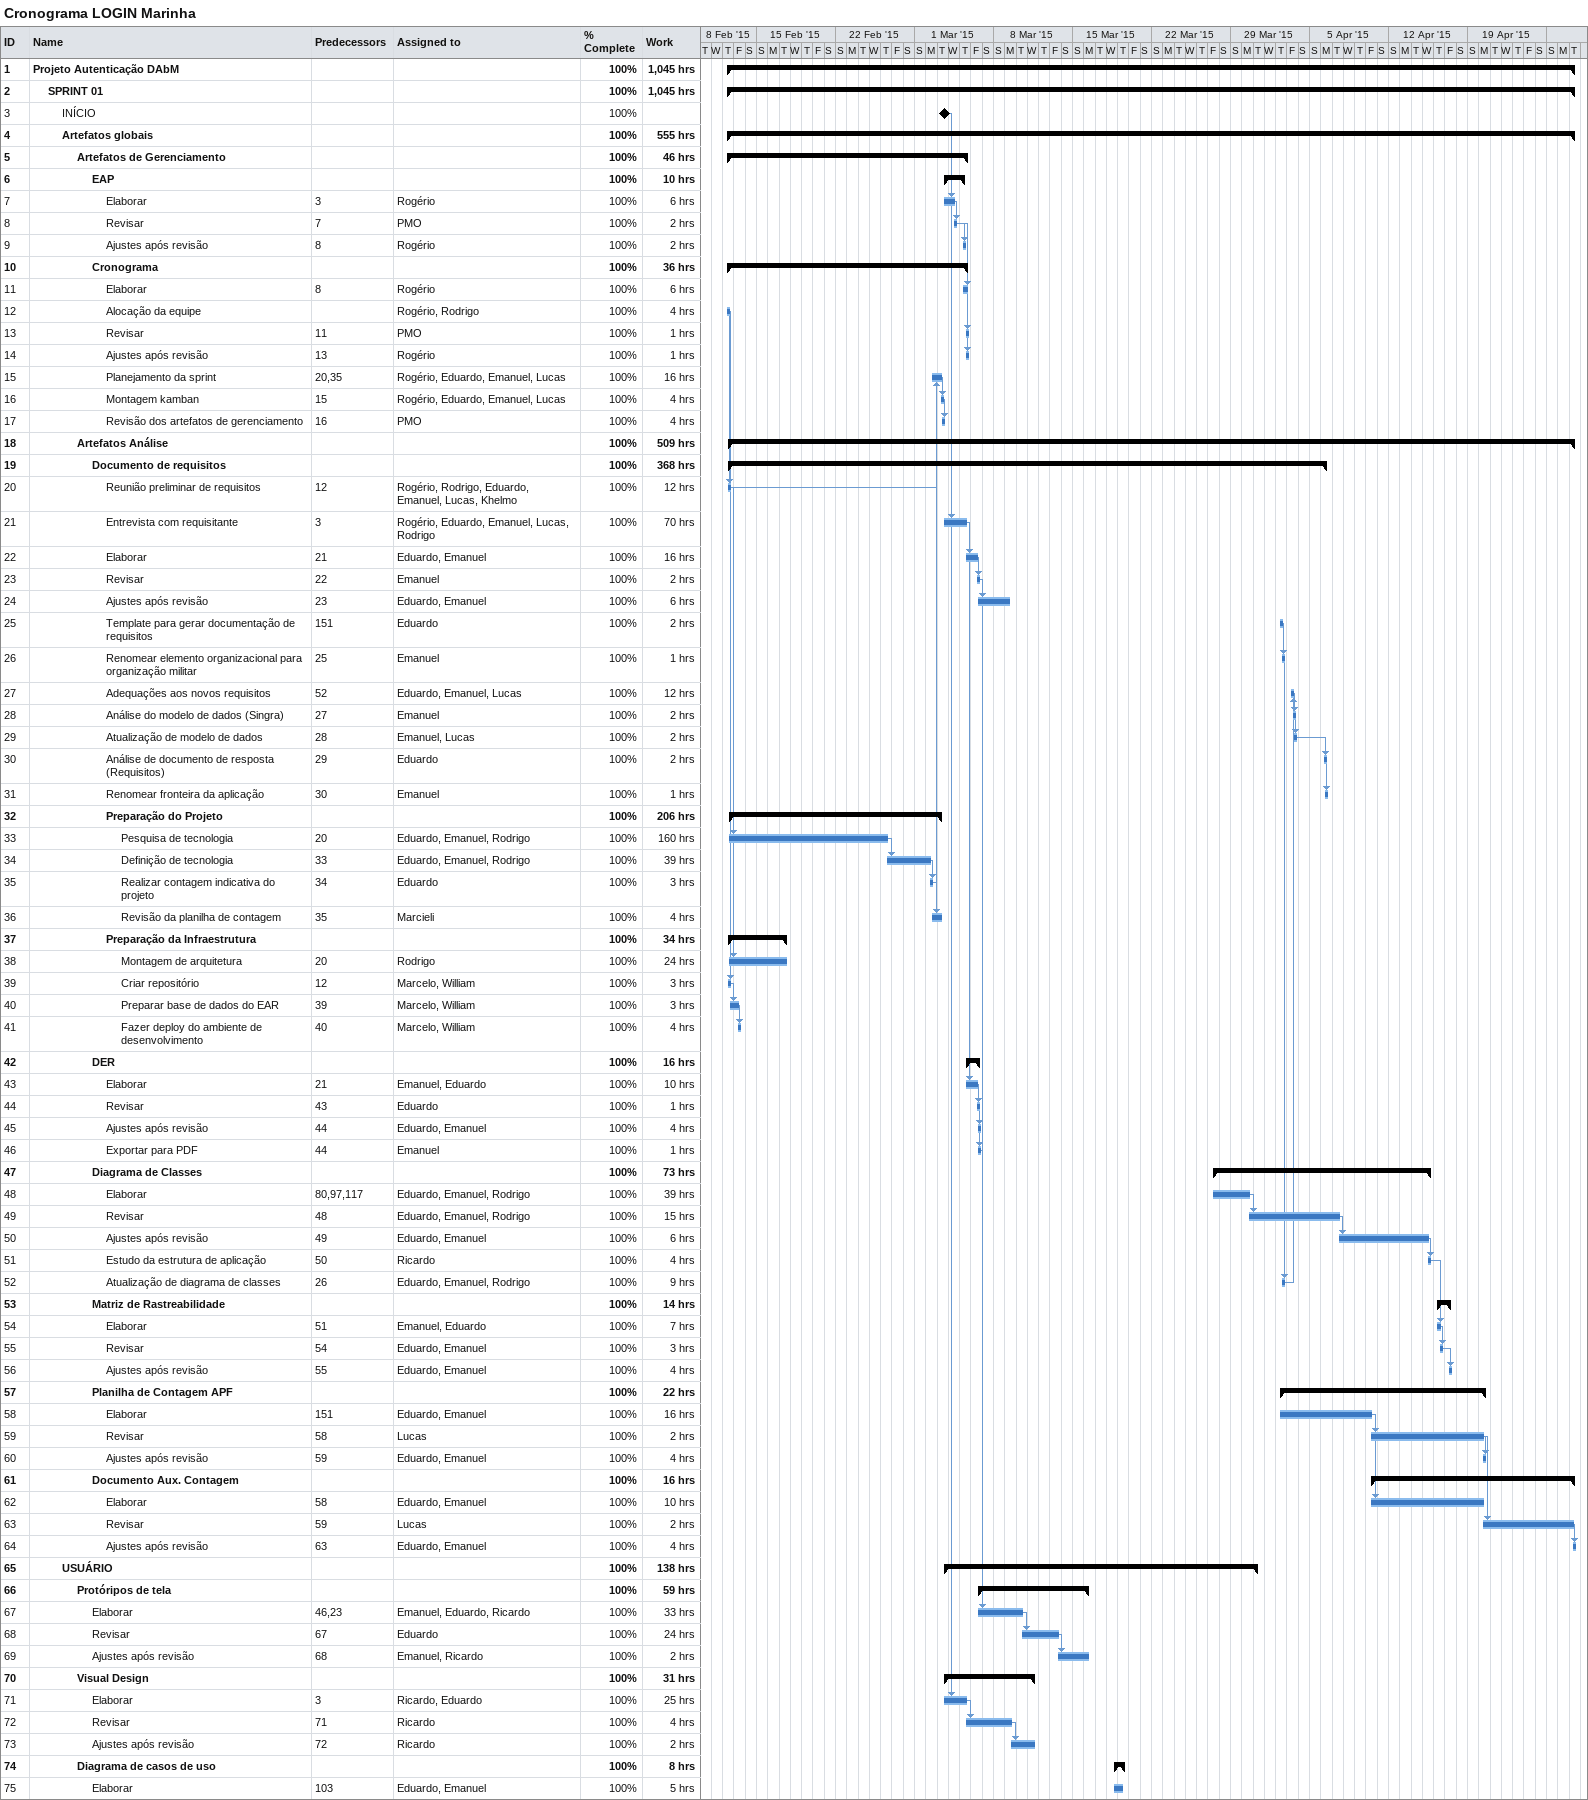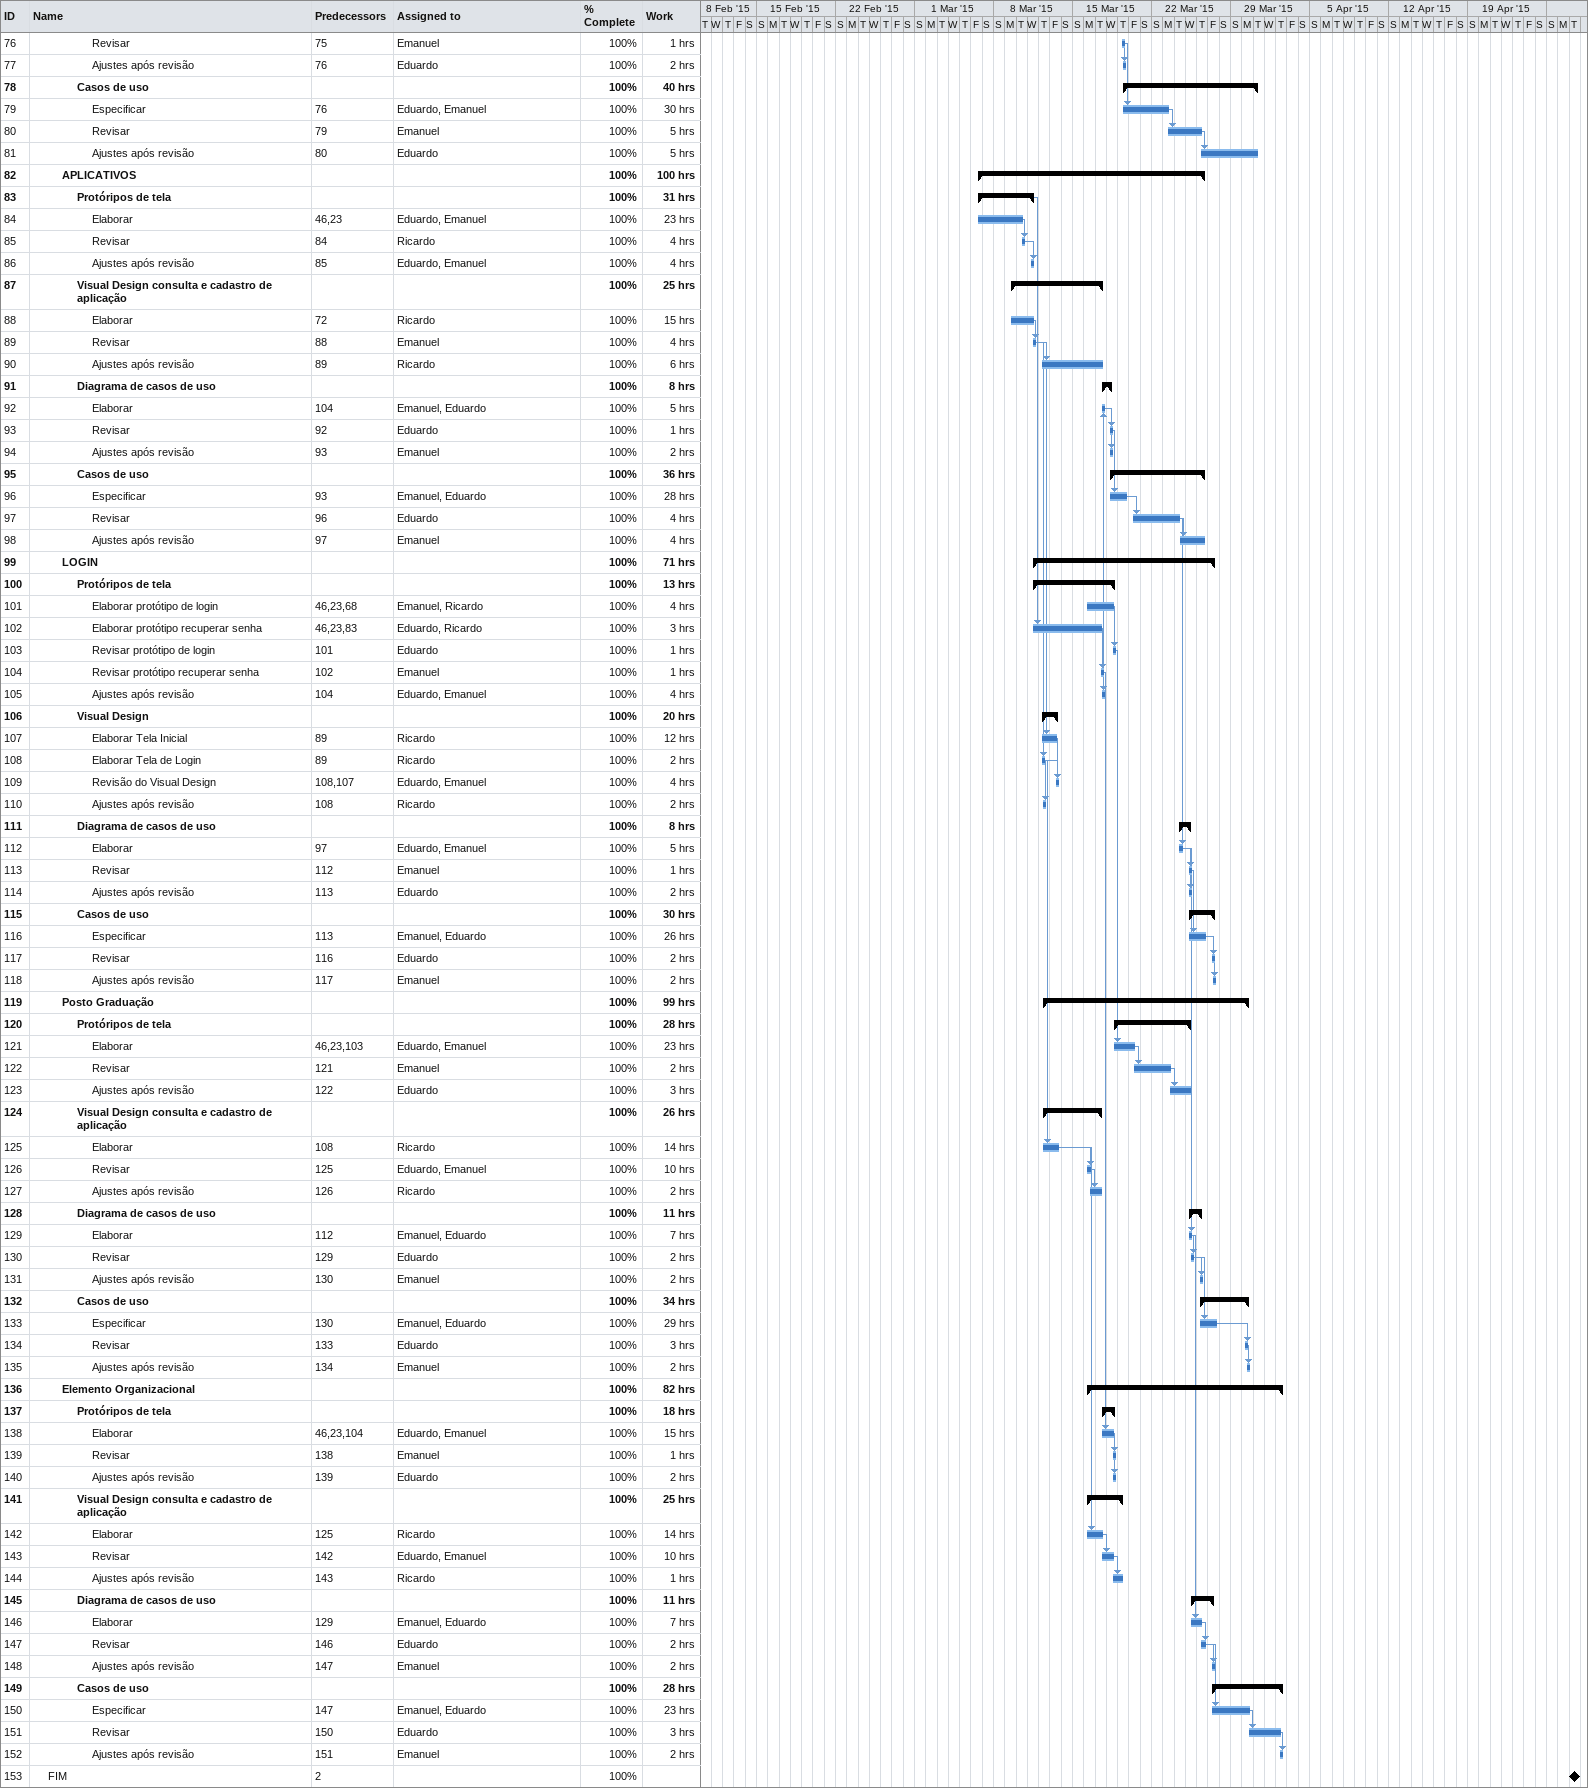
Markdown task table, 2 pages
Cronograma LOGIN Marinha

| ID | Level | Task | Start | Finish | Predecessors | Resources | % complete | Work (h) |
|---|---|---|---|---|---|---|---|---|
| 1 | 1 | **Projeto Autenticação DAbM** | 2015-02-12 | 2015-04-28 |  |  | 100 | 1045 |
| 2 | 2 | **SPRINT 01** | 2015-02-12 | 2015-04-28 |  |  | 100 | 1045 |
| 3 | 3 | INÍCIO (milestone) | 2015-03-03 | 2015-03-03 |  |  | 100 |  |
| 4 | 3 | **Artefatos globais** | 2015-02-12 | 2015-04-28 |  |  | 100 | 555 |
| 5 | 4 | **Artefatos de Gerenciamento** | 2015-02-12 | 2015-03-05 |  |  | 100 | 46 |
| 6 | 5 | **EAP** | 2015-03-03 | 2015-03-05 |  |  | 100 | 10 |
| 7 | 6 | Elaborar | 2015-03-03 | 2015-03-04 | 3 | Rogério | 100 | 6 |
| 8 | 6 | Revisar | 2015-03-04 | 2015-03-04 | 7 | PMO | 100 | 2 |
| 9 | 6 | Ajustes após revisão | 2015-03-05 | 2015-03-05 | 8 | Rogério | 100 | 2 |
| 10 | 5 | **Cronograma** | 2015-02-12 | 2015-03-05 |  |  | 100 | 36 |
| 11 | 6 | Elaborar | 2015-03-05 | 2015-03-05 | 8 | Rogério | 100 | 6 |
| 12 | 6 | Alocação da equipe | 2015-02-12 | 2015-02-12 |  | Rogério, Rodrigo | 100 | 4 |
| 13 | 6 | Revisar | 2015-03-05 | 2015-03-05 | 11 | PMO | 100 | 1 |
| 14 | 6 | Ajustes após revisão | 2015-03-05 | 2015-03-05 | 13 | Rogério | 100 | 1 |
| 15 | 6 | Planejamento da sprint | 2015-03-02 | 2015-03-03 | 20, 35 | Rogério, Eduardo, Emanuel, Lucas | 100 | 16 |
| 16 | 6 | Montagem kamban | 2015-03-03 | 2015-03-03 | 15 | Rogério, Eduardo, Emanuel, Lucas | 100 | 4 |
| 17 | 6 | Revisão dos artefatos de gerenciamento | 2015-03-03 | 2015-03-03 | 16 | PMO | 100 | 4 |
| 18 | 4 | **Artefatos Análise** | 2015-02-12 | 2015-04-28 |  |  | 100 | 509 |
| 19 | 5 | **Documento de requisitos** | 2015-02-12 | 2015-04-06 |  |  | 100 | 368 |
| 20 | 6 | Reunião preliminar de requisitos | 2015-02-12 | 2015-02-12 | 12 | Rogério, Rodrigo, Eduardo, Emanuel, Lucas, Khelmo | 100 | 12 |
| 21 | 6 | Entrevista com requisitante | 2015-03-03 | 2015-03-05 | 3 | Rogério, Eduardo, Emanuel, Lucas, Rodrigo | 100 | 70 |
| 22 | 6 | Elaborar | 2015-03-05 | 2015-03-06 | 21 | Eduardo, Emanuel | 100 | 16 |
| 23 | 6 | Revisar | 2015-03-06 | 2015-03-06 | 22 | Emanuel | 100 | 2 |
| 24 | 6 | Ajustes após revisão | 2015-03-06 | 2015-03-09 | 23 | Eduardo, Emanuel | 100 | 6 |
| 25 | 6 | Template para gerar documentação de requisitos | 2015-04-02 | 2015-04-02 | 151 | Eduardo | 100 | 2 |
| 26 | 6 | Renomear elemento organizacional para organização militar | 2015-04-02 | 2015-04-02 | 25 | Emanuel | 100 | 1 |
| 27 | 6 | Adequações aos novos requisitos | 2015-04-03 | 2015-04-03 | 52 | Eduardo, Emanuel, Lucas | 100 | 12 |
| 28 | 6 | Análise do modelo de dados (Singra) | 2015-04-03 | 2015-04-03 | 27 | Emanuel | 100 | 2 |
| 29 | 6 | Atualização de modelo de dados | 2015-04-03 | 2015-04-03 | 28 | Emanuel, Lucas | 100 | 2 |
| 30 | 6 | Análise de documento de resposta (Requisitos) | 2015-04-06 | 2015-04-06 | 29 | Eduardo | 100 | 2 |
| 31 | 6 | Renomear fronteira da aplicação | 2015-04-06 | 2015-04-06 | 30 | Emanuel | 100 | 1 |
| 32 | 6 | **Preparação do Projeto** | 2015-02-12 | 2015-03-03 |  |  | 100 | 206 |
| 33 | 7 | Pesquisa de tecnologia | 2015-02-12 | 2015-02-26 | 20 | Eduardo, Emanuel, Rodrigo | 100 | 160 |
| 34 | 7 | Definição de tecnologia | 2015-02-26 | 2015-03-02 | 33 | Eduardo, Emanuel, Rodrigo | 100 | 39 |
| 35 | 7 | Realizar contagem indicativa do projeto | 2015-03-02 | 2015-03-02 | 34 | Eduardo | 100 | 3 |
| 36 | 7 | Revisão da planilha de contagem | 2015-03-02 | 2015-03-03 | 35 | Marcieli | 100 | 4 |
| 37 | 6 | **Preparação da Infraestrutura** | 2015-02-12 | 2015-02-17 |  |  | 100 | 34 |
| 38 | 7 | Montagem de arquitetura | 2015-02-12 | 2015-02-17 | 20 | Rodrigo | 100 | 24 |
| 39 | 7 | Criar repositório | 2015-02-12 | 2015-02-12 | 12 | Marcelo, William | 100 | 3 |
| 40 | 7 | Preparar base de dados do EAR | 2015-02-12 | 2015-02-13 | 39 | Marcelo, William | 100 | 3 |
| 41 | 7 | Fazer deploy do ambiente de desenvolvimento | 2015-02-13 | 2015-02-13 | 40 | Marcelo, William | 100 | 4 |
| 42 | 5 | **DER** | 2015-03-05 | 2015-03-06 |  |  | 100 | 16 |
| 43 | 6 | Elaborar | 2015-03-05 | 2015-03-06 | 21 | Emanuel, Eduardo | 100 | 10 |
| 44 | 6 | Revisar | 2015-03-06 | 2015-03-06 | 43 | Eduardo | 100 | 1 |
| 45 | 6 | Ajustes após revisão | 2015-03-06 | 2015-03-06 | 44 | Eduardo, Emanuel | 100 | 4 |
| 46 | 6 | Exportar para PDF | 2015-03-06 | 2015-03-06 | 44 | Emanuel | 100 | 1 |
| 47 | 5 | **Diagrama de Classes** | 2015-03-27 | 2015-04-15 |  |  | 100 | 73 |
| 48 | 6 | Elaborar | 2015-03-27 | 2015-03-30 | 80, 97, 117 | Eduardo, Emanuel, Rodrigo | 100 | 39 |
| 49 | 6 | Revisar | 2015-03-30 | 2015-04-07 | 48 | Eduardo, Emanuel, Rodrigo | 100 | 15 |
| 50 | 6 | Ajustes após revisão | 2015-04-07 | 2015-04-15 | 49 | Eduardo, Emanuel | 100 | 6 |
| 51 | 6 | Estudo da estrutura de aplicação | 2015-04-15 | 2015-04-15 | 50 | Ricardo | 100 | 4 |
| 52 | 6 | Atualização de diagrama de classes | 2015-04-02 | 2015-04-02 | 26 | Eduardo, Emanuel, Rodrigo | 100 | 9 |
| 53 | 5 | **Matriz de Rastreabilidade** | 2015-04-16 | 2015-04-17 |  |  | 100 | 14 |
| 54 | 6 | Elaborar | 2015-04-16 | 2015-04-16 | 51 | Emanuel, Eduardo | 100 | 7 |
| 55 | 6 | Revisar | 2015-04-16 | 2015-04-16 | 54 | Eduardo, Emanuel | 100 | 3 |
| 56 | 6 | Ajustes após revisão | 2015-04-17 | 2015-04-17 | 55 | Eduardo, Emanuel | 100 | 4 |
| 57 | 5 | **Planilha de Contagem APF** | 2015-04-02 | 2015-04-20 |  |  | 100 | 22 |
| 58 | 6 | Elaborar | 2015-04-02 | 2015-04-10 | 151 | Eduardo, Emanuel | 100 | 16 |
| 59 | 6 | Revisar | 2015-04-10 | 2015-04-20 | 58 | Lucas | 100 | 2 |
| 60 | 6 | Ajustes após revisão | 2015-04-20 | 2015-04-20 | 59 | Eduardo, Emanuel | 100 | 4 |
| 61 | 5 | **Documento Aux. Contagem** | 2015-04-10 | 2015-04-28 |  |  | 100 | 16 |
| 62 | 6 | Elaborar | 2015-04-10 | 2015-04-20 | 58 | Eduardo, Emanuel | 100 | 10 |
| 63 | 6 | Revisar | 2015-04-20 | 2015-04-28 | 59 | Lucas | 100 | 2 |
| 64 | 6 | Ajustes após revisão | 2015-04-28 | 2015-04-28 | 63 | Eduardo, Emanuel | 100 | 4 |
| 65 | 3 | **USUÁRIO** | 2015-03-03 | 2015-03-31 |  |  | 100 | 138 |
| 66 | 4 | **Protóripos de tela** | 2015-03-06 | 2015-03-16 |  |  | 100 | 59 |
| 67 | 5 | Elaborar | 2015-03-06 | 2015-03-10 | 46, 23 | Emanuel, Eduardo, Ricardo | 100 | 33 |
| 68 | 5 | Revisar | 2015-03-10 | 2015-03-13 | 67 | Eduardo | 100 | 24 |
| 69 | 5 | Ajustes após revisão | 2015-03-13 | 2015-03-16 | 68 | Emanuel, Ricardo | 100 | 2 |
| 70 | 4 | **Visual Design** | 2015-03-03 | 2015-03-11 |  |  | 100 | 31 |
| 71 | 5 | Elaborar | 2015-03-03 | 2015-03-05 | 3 | Ricardo, Eduardo | 100 | 25 |
| 72 | 5 | Revisar | 2015-03-05 | 2015-03-09 | 71 | Ricardo | 100 | 4 |
| 73 | 5 | Ajustes após revisão | 2015-03-09 | 2015-03-11 | 72 | Ricardo | 100 | 2 |
| 74 | 4 | **Diagrama de casos de uso** | 2015-03-18 | 2015-03-19 |  |  | 100 | 8 |
| 75 | 5 | Elaborar | 2015-03-18 | 2015-03-19 | 103 | Eduardo, Emanuel | 100 | 5 |
| 76 | 5 | Revisar | 2015-03-19 | 2015-03-19 | 75 | Emanuel | 100 | 1 |
| 77 | 5 | Ajustes após revisão | 2015-03-19 | 2015-03-19 | 76 | Eduardo | 100 | 2 |
| 78 | 4 | **Casos de uso** | 2015-03-19 | 2015-03-31 |  |  | 100 | 40 |
| 79 | 5 | Especificar | 2015-03-19 | 2015-03-23 | 76 | Eduardo, Emanuel | 100 | 30 |
| 80 | 5 | Revisar | 2015-03-23 | 2015-03-26 | 79 | Emanuel | 100 | 5 |
| 81 | 5 | Ajustes após revisão | 2015-03-26 | 2015-03-31 | 80 | Eduardo | 100 | 5 |
| 82 | 3 | **APLICATIVOS** | 2015-03-06 | 2015-03-26 |  |  | 100 | 100 |
| 83 | 4 | **Protóripos de tela** | 2015-03-06 | 2015-03-11 |  |  | 100 | 31 |
| 84 | 5 | Elaborar | 2015-03-06 | 2015-03-10 | 46, 23 | Eduardo, Emanuel | 100 | 23 |
| 85 | 5 | Revisar | 2015-03-10 | 2015-03-10 | 84 | Ricardo | 100 | 4 |
| 86 | 5 | Ajustes após revisão | 2015-03-11 | 2015-03-11 | 85 | Eduardo, Emanuel | 100 | 4 |
| 87 | 4 | **Visual Design consulta e cadastro de aplicação** | 2015-03-09 | 2015-03-17 |  |  | 100 | 25 |
| 88 | 5 | Elaborar | 2015-03-09 | 2015-03-11 | 72 | Ricardo | 100 | 15 |
| 89 | 5 | Revisar | 2015-03-11 | 2015-03-11 | 88 | Emanuel | 100 | 4 |
| 90 | 5 | Ajustes após revisão | 2015-03-12 | 2015-03-17 | 89 | Ricardo | 100 | 6 |
| 91 | 4 | **Diagrama de casos de uso** | 2015-03-17 | 2015-03-18 |  |  | 100 | 8 |
| 92 | 5 | Elaborar | 2015-03-17 | 2015-03-17 | 104 | Emanuel, Eduardo | 100 | 5 |
| 93 | 5 | Revisar | 2015-03-18 | 2015-03-18 | 92 | Eduardo | 100 | 1 |
| 94 | 5 | Ajustes após revisão | 2015-03-18 | 2015-03-18 | 93 | Emanuel | 100 | 2 |
| 95 | 4 | **Casos de uso** | 2015-03-18 | 2015-03-26 |  |  | 100 | 36 |
| 96 | 5 | Especificar | 2015-03-18 | 2015-03-19 | 93 | Emanuel, Eduardo | 100 | 28 |
| 97 | 5 | Revisar | 2015-03-20 | 2015-03-24 | 96 | Eduardo | 100 | 4 |
| 98 | 5 | Ajustes após revisão | 2015-03-24 | 2015-03-26 | 97 | Emanuel | 100 | 4 |
| 99 | 3 | **LOGIN** | 2015-03-11 | 2015-03-27 |  |  | 100 | 71 |
| 100 | 4 | **Protóripos de tela** | 2015-03-11 | 2015-03-18 |  |  | 100 | 13 |
| 101 | 5 | Elaborar protótipo de login | 2015-03-16 | 2015-03-18 | 46, 23, 68 | Emanuel, Ricardo | 100 | 4 |
| 102 | 5 | Elaborar protótipo recuperar senha | 2015-03-11 | 2015-03-17 | 46, 23, 83 | Eduardo, Ricardo | 100 | 3 |
| 103 | 5 | Revisar protótipo de login | 2015-03-18 | 2015-03-18 | 101 | Eduardo | 100 | 1 |
| 104 | 5 | Revisar protótipo recuperar senha | 2015-03-17 | 2015-03-17 | 102 | Emanuel | 100 | 1 |
| 105 | 5 | Ajustes após revisão | 2015-03-17 | 2015-03-17 | 104 | Eduardo, Emanuel | 100 | 4 |
| 106 | 4 | **Visual Design** | 2015-03-12 | 2015-03-13 |  |  | 100 | 20 |
| 107 | 5 | Elaborar Tela Inicial | 2015-03-12 | 2015-03-13 | 89 | Ricardo | 100 | 12 |
| 108 | 5 | Elaborar Tela de Login | 2015-03-12 | 2015-03-12 | 89 | Ricardo | 100 | 2 |
| 109 | 5 | Revisão do Visual Design | 2015-03-13 | 2015-03-13 | 108, 107 | Eduardo, Emanuel | 100 | 4 |
| 110 | 5 | Ajustes após revisão | 2015-03-12 | 2015-03-12 | 108 | Ricardo | 100 | 2 |
| 111 | 4 | **Diagrama de casos de uso** | 2015-03-24 | 2015-03-25 |  |  | 100 | 8 |
| 112 | 5 | Elaborar | 2015-03-24 | 2015-03-24 | 97 | Eduardo, Emanuel | 100 | 5 |
| 113 | 5 | Revisar | 2015-03-25 | 2015-03-25 | 112 | Emanuel | 100 | 1 |
| 114 | 5 | Ajustes após revisão | 2015-03-25 | 2015-03-25 | 113 | Eduardo | 100 | 2 |
| 115 | 4 | **Casos de uso** | 2015-03-25 | 2015-03-27 |  |  | 100 | 30 |
| 116 | 5 | Especificar | 2015-03-25 | 2015-03-26 | 113 | Emanuel, Eduardo | 100 | 26 |
| 117 | 5 | Revisar | 2015-03-27 | 2015-03-27 | 116 | Eduardo | 100 | 2 |
| 118 | 5 | Ajustes após revisão | 2015-03-27 | 2015-03-27 | 117 | Emanuel | 100 | 2 |
| 119 | 3 | **Posto Graduação** | 2015-03-12 | 2015-03-30 |  |  | 100 | 99 |
| 120 | 4 | **Protóripos de tela** | 2015-03-18 | 2015-03-25 |  |  | 100 | 28 |
| 121 | 5 | Elaborar | 2015-03-18 | 2015-03-20 | 46, 23, 103 | Eduardo, Emanuel | 100 | 23 |
| 122 | 5 | Revisar | 2015-03-20 | 2015-03-23 | 121 | Emanuel | 100 | 2 |
| 123 | 5 | Ajustes após revisão | 2015-03-23 | 2015-03-25 | 122 | Eduardo | 100 | 3 |
| 124 | 4 | **Visual Design consulta e cadastro de aplicação** | 2015-03-12 | 2015-03-17 |  |  | 100 | 26 |
| 125 | 5 | Elaborar | 2015-03-12 | 2015-03-13 | 108 | Ricardo | 100 | 14 |
| 126 | 5 | Revisar | 2015-03-16 | 2015-03-16 | 125 | Eduardo, Emanuel | 100 | 10 |
| 127 | 5 | Ajustes após revisão | 2015-03-16 | 2015-03-17 | 126 | Ricardo | 100 | 2 |
| 128 | 4 | **Diagrama de casos de uso** | 2015-03-25 | 2015-03-26 |  |  | 100 | 11 |
| 129 | 5 | Elaborar | 2015-03-25 | 2015-03-25 | 112 | Emanuel, Eduardo | 100 | 7 |
| 130 | 5 | Revisar | 2015-03-25 | 2015-03-25 | 129 | Eduardo | 100 | 2 |
| 131 | 5 | Ajustes após revisão | 2015-03-26 | 2015-03-26 | 130 | Emanuel | 100 | 2 |
| 132 | 4 | **Casos de uso** | 2015-03-26 | 2015-03-30 |  |  | 100 | 34 |
| 133 | 5 | Especificar | 2015-03-26 | 2015-03-27 | 130 | Emanuel, Eduardo | 100 | 29 |
| 134 | 5 | Revisar | 2015-03-30 | 2015-03-30 | 133 | Eduardo | 100 | 3 |
| 135 | 5 | Ajustes após revisão | 2015-03-30 | 2015-03-30 | 134 | Emanuel | 100 | 2 |
| 136 | 3 | **Elemento Organizacional** | 2015-03-16 | 2015-04-02 |  |  | 100 | 82 |
| 137 | 4 | **Protóripos de tela** | 2015-03-17 | 2015-03-18 |  |  | 100 | 18 |
| 138 | 5 | Elaborar | 2015-03-17 | 2015-03-18 | 46, 23, 104 | Eduardo, Emanuel | 100 | 15 |
| 139 | 5 | Revisar | 2015-03-18 | 2015-03-18 | 138 | Emanuel | 100 | 1 |
| 140 | 5 | Ajustes após revisão | 2015-03-18 | 2015-03-18 | 139 | Eduardo | 100 | 2 |
| 141 | 4 | **Visual Design consulta e cadastro de aplicação** | 2015-03-16 | 2015-03-19 |  |  | 100 | 25 |
| 142 | 5 | Elaborar | 2015-03-16 | 2015-03-17 | 125 | Ricardo | 100 | 14 |
| 143 | 5 | Revisar | 2015-03-17 | 2015-03-18 | 142 | Eduardo, Emanuel | 100 | 10 |
| 144 | 5 | Ajustes após revisão | 2015-03-18 | 2015-03-19 | 143 | Ricardo | 100 | 1 |
| 145 | 4 | **Diagrama de casos de uso** | 2015-03-25 | 2015-03-27 |  |  | 100 | 11 |
| 146 | 5 | Elaborar | 2015-03-25 | 2015-03-26 | 129 | Emanuel, Eduardo | 100 | 7 |
| 147 | 5 | Revisar | 2015-03-26 | 2015-03-26 | 146 | Eduardo | 100 | 2 |
| 148 | 5 | Ajustes após revisão | 2015-03-27 | 2015-03-27 | 147 | Emanuel | 100 | 2 |
| 149 | 4 | **Casos de uso** | 2015-03-27 | 2015-04-02 |  |  | 100 | 28 |
| 150 | 5 | Especificar | 2015-03-27 | 2015-03-30 | 147 | Emanuel, Eduardo | 100 | 23 |
| 151 | 5 | Revisar | 2015-03-30 | 2015-04-02 | 150 | Eduardo | 100 | 3 |
| 152 | 5 | Ajustes após revisão | 2015-04-02 | 2015-04-02 | 151 | Emanuel | 100 | 2 |
| 153 | 2 | FIM (milestone) | 2015-04-28 | 2015-04-28 | 2 |  | 100 |  |
